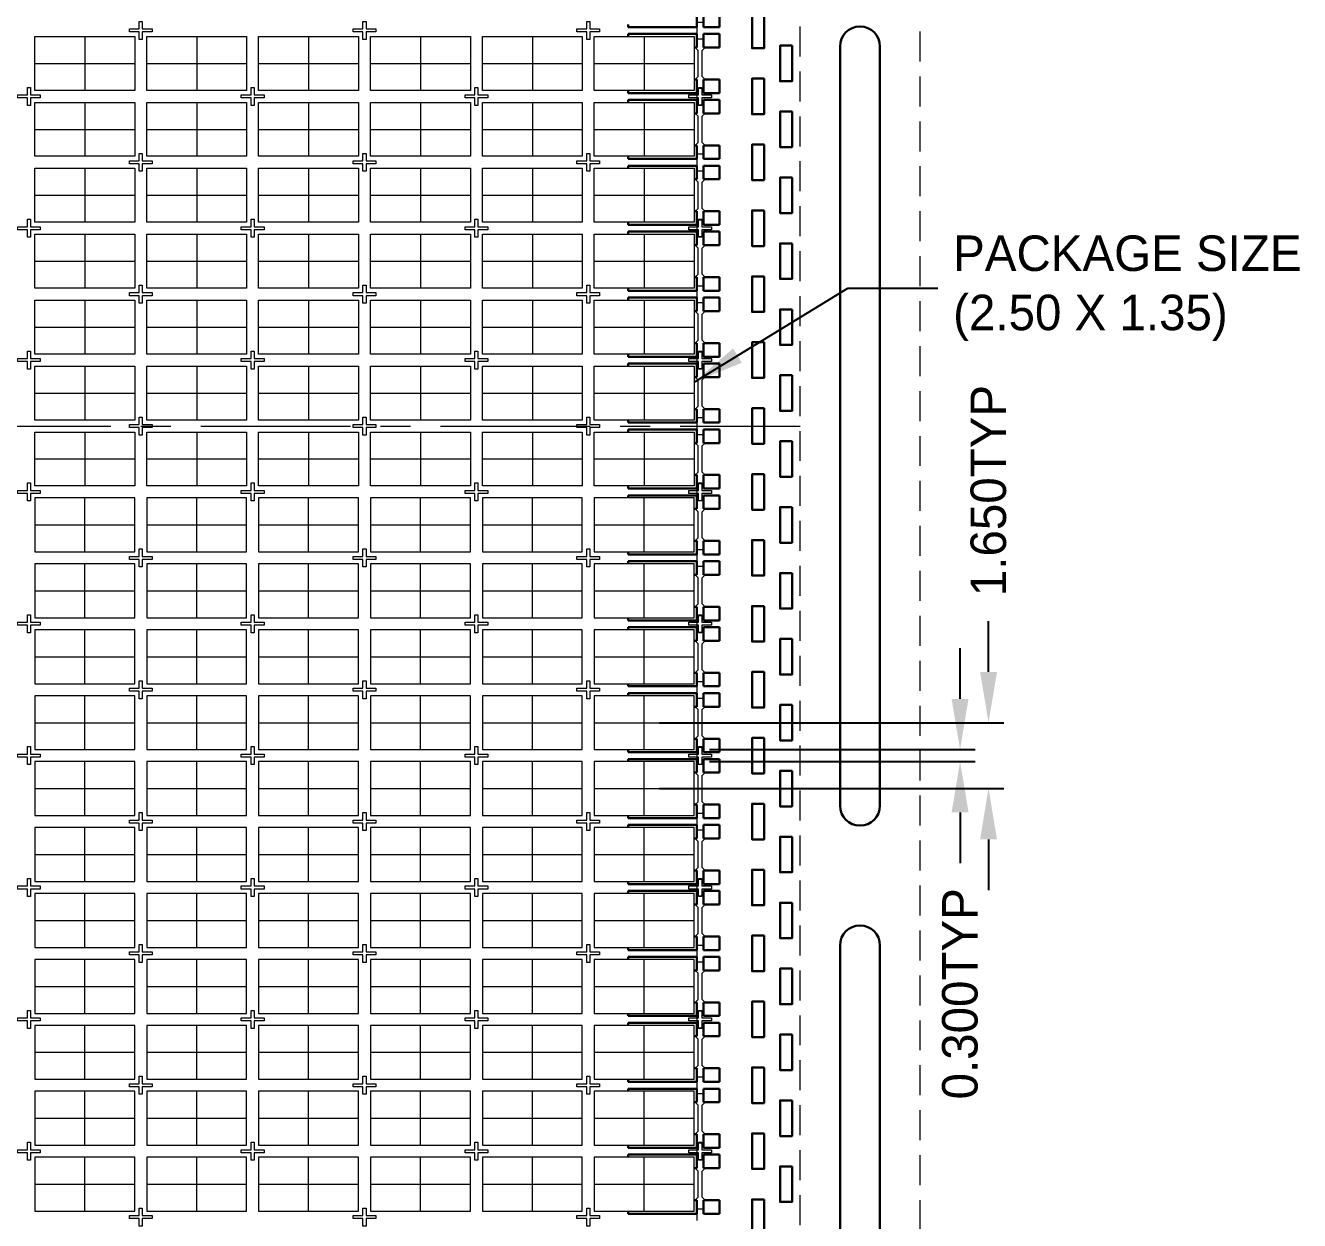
# Model space of a CAD drawing. Extents: x -109 to 32, y -47 to 43.
# Drawn here: x -0.11 to 31.78, y -24.93 to 4.98 of the extents above; entities that cross this region are included whole.
import ezdxf

# ---------------------------------------------------------------- set-up
doc = ezdxf.new("R2010")
doc.units = 0
doc.header["$LTSCALE"] = 3
doc.header["$MEASUREMENT"] = 0
for name, pattern in [('CENTER', [2, 1.25, -0.25, 0.25, -0.25]), ('HIDDEN', [0.375, 0.25, -0.125]), ('PHANTOM', [2.5, 1.25, -0.25, 0.25, -0.25, 0.25, -0.25])]:
    doc.linetypes.add(name, pattern=pattern)
for name, color, linetype, lineweight in [('CLIN', 1, 'CENTER', 15), ('DIM', 4, 'Continuous', 13), ('FULL METAL', 33, 'HIDDEN', 15), ('HIDN', 6, 'HIDDEN', 15), ('OBJ', 3, 'Continuous', 30), ('OBJ1', 7, 'Continuous', 30), ('OBJ3', 40, 'Continuous', 30), ('OBJ4', 7, 'Continuous', 30), ('PHANTOM', 5, 'PHANTOM', 15), ('SAW', 2, 'HIDDEN', 15), ('SAW2', 3, 'HIDDEN', 13)]:
    doc.layers.add(name, color=color, linetype=linetype, lineweight=lineweight)
doc.dimstyles.new('3DEC X 2', dxfattribs={"dimtxt": 0.889, "dimasz": 1.27, "dimexe": 0.381, "dimexo": 0.381, "dimgap": 0.381, "dimtad": 0, "dimdec": 3, "dimzin": 0, "dimdsep": 46, "dimtxsty": 'Standard', "dimcen": 0, "dimadec": 0, "dimazin": 0, "dimtfac": 1, "dimtdec": 3, "dimtofl": 0, "dimtmove": 0, "dimatfit": 3, "dimfxl": 1, "dimtolj": 1, "dimtzin": 0, "dimarcsym": 0})

# ---------------------------------------------------------------- blocks, each defined once
blk = doc.blocks.new('*U11')
at = {"layer": 'OBJ3'}
for p, q in [((-1.1425, 0.825), (-1.1425, 0.485)), ((-1.1425, 0.825), (-0.7425, 0.825)), ((-0.7425, 0.825), (-0.7425, 0.485)), ((-1.1425, 0.485), (-0.7425, 0.485)), ((-1.1425, -0.315), (-1.1425, -0.655)), ((-1.1425, -0.315), (-0.7425, -0.315)), ((-1.1425, -0.315), (-1.1425, -0.655)), ((-1.1425, -0.315), (-0.7425, -0.315)), ((-0.7425, -0.315), (-0.7425, -0.655)), ((-0.7425, -0.315), (-0.7425, -0.655)), ((-1.1425, -0.655), (-0.7425, -0.655)), ((-1.1425, -0.655), (-0.7425, -0.655))]:
    blk.add_line(p, q, dxfattribs=at)
at = {"layer": 'OBJ4'}
for p, q in [((-0.5725, 0.485), (-0.5725, 0.825)), ((-0.5725, 0.825), (1.1425, 0.825)), ((1.1425, 0.825), (1.1425, 0.76)), ((-0.5075, 0.485), (-0.5725, 0.485)), ((-0.5725, -0.655), (-0.5725, -0.315)), ((-0.5075, -0.315), (-0.5725, -0.315)), ((-0.5075, -0.315), (-0.5725, -0.315)), ((1.1425, -0.59), (1.1425, -0.655)), ((1.1425, -0.655), (-0.5725, -0.655))]:
    blk.add_line(p, q, dxfattribs=at)
at = {"layer": 'SAW'}
for points in [[(-0.7805, -0.315), (-0.7075, -0.242), (-0.7075, 0.412), (-0.7805, 0.485)], [(-0.5345, -0.315), (-0.6075, -0.242), (-0.6075, 0.412), (-0.5345, 0.485)]]:
    blk.add_lwpolyline(points, dxfattribs=at)
at = {"layer": 'SAW2'}
for p, q in [((-0.5725, 0.7), (-0.7425, 0.7)), ((-0.5725, -0.53), (-0.7425, -0.53)), ((-0.5725, -0.53), (-0.7425, -0.53)), ((-0.5725, -0.655), (-0.5725, -0.825))]:
    blk.add_line(p, q, dxfattribs=at)
blk = doc.blocks.new('*U10')
at = {"layer": 'DIM'}
for p in [(0, 39.6), (0, 37.95), (0, 36.3), (0, 34.65), (0, 33), (0, 31.35), (0, 29.7), (0, 28.05), (0, 26.4), (0, 24.75), (0, 23.1), (0, 21.45), (0, 19.8), (0, 18.15), (0, 16.5), (0, 14.85), (0, 13.2), (0, 11.55), (0, 9.9)]:
    blk.add_blockref('*U11', p, dxfattribs=at)
blk = doc.blocks.new('*U12')
at = {"layer": 'FULL METAL'}
blk.add_lwpolyline([(-0.038, 0.038), (-0.038, 0.225), (0.038, 0.225), (0.038, 0.038), (0.285, 0.038), (0.285, -0.038), (0.038, -0.038), (0.038, -0.225), (-0.038, -0.225), (-0.038, -0.038), (-0.285, -0.038), (-0.285, 0.038)], close=True, dxfattribs=at)
blk = doc.blocks.new('*U13')
at = {"layer": 'CLIN'}
for p in [(95.2, 39.6), (100.8, 39.6), (106.4, 39.6), (95.2, 36.3), (100.8, 36.3), (106.4, 36.3), (95.2, 33), (100.8, 33), (106.4, 33), (95.2, 29.7), (100.8, 29.7), (106.4, 29.7), (95.2, 26.4), (100.8, 26.4), (106.4, 26.4), (95.2, 23.1), (100.8, 23.1), (106.4, 23.1), (95.2, 19.8), (100.8, 19.8), (106.4, 19.8), (95.2, 16.5), (100.8, 16.5), (106.4, 16.5), (95.2, 13.2), (100.8, 13.2), (106.4, 13.2), (95.2, 9.9), (100.8, 9.9), (106.4, 9.9)]:
    blk.add_blockref('*U12', p, dxfattribs=at)
blk = doc.blocks.new('*U14')
at = {"layer": 'FULL METAL'}
blk.add_lwpolyline([(-0.038, 0.038), (-0.038, 0.225), (0.038, 0.225), (0.038, 0.038), (0.285, 0.038), (0.285, -0.038), (0.038, -0.038), (0.038, -0.225), (-0.038, -0.225), (-0.038, -0.038), (-0.285, -0.038), (-0.285, 0.038)], close=True, dxfattribs=at)
blk = doc.blocks.new('*U15')
at = {"layer": 'CLIN'}
for p in [(89.6, 36.3), (95.2, 36.3), (100.8, 36.3), (106.4, 36.3), (89.6, 33), (95.2, 33), (100.8, 33), (106.4, 33), (89.6, 29.7), (95.2, 29.7), (100.8, 29.7), (106.4, 29.7), (89.6, 26.4), (95.2, 26.4), (100.8, 26.4), (106.4, 26.4), (89.6, 23.1), (95.2, 23.1), (100.8, 23.1), (106.4, 23.1), (89.6, 19.8), (95.2, 19.8), (100.8, 19.8), (106.4, 19.8), (89.6, 16.5), (95.2, 16.5), (100.8, 16.5), (106.4, 16.5), (89.6, 13.2), (95.2, 13.2), (100.8, 13.2), (106.4, 13.2), (89.6, 9.9), (95.2, 9.9), (100.8, 9.9), (106.4, 9.9)]:
    blk.add_blockref('*U14', p, dxfattribs=at)
blk = doc.blocks.new('*D39')
at = {"layer": 'Defpoints', "color": 0, "transparency": 16777216}
for p in [(283.56, -105.644), (292.177, -105.644), (283.56, -107.294)]:
    blk.add_point(p, dxfattribs=at)
at = {"layer": 'DIM', "color": 0, "lineweight": -2, "transparency": 16777216}
for p, q in [((292.177, -104.374), (292.177, -103.104)), ((283.941, -105.644), (292.558, -105.644)), ((283.941, -107.294), (292.558, -107.294)), ((292.177, -108.564), (292.177, -109.834))]:
    blk.add_line(p, q, dxfattribs=at)
at = {"layer": 'DIM', "color": 0, "transparency": 16777216}
for points in [[(291.966, -104.374), (292.389, -104.374), (292.177, -105.644)], [(292.389, -108.564), (291.966, -108.564), (292.177, -107.294)]]:
    blk.add_solid(points, dxfattribs=at)
at = {"layer": 'DIM', "color": 0, "transparency": 16777216, "insert": (292.177, -99.834), "char_height": 0.889, "attachment_point": 5, "rotation": 90}
blk.add_mtext('\\A1;\\A1;1.650TYP', dxfattribs=at)
blk = doc.blocks.new('*D40')
at = {"layer": 'Defpoints', "color": 0, "transparency": 16777216}
for p in [(284.81, -106.319), (284.81, -106.619), (291.465, -106.619)]:
    blk.add_point(p, dxfattribs=at)
at = {"layer": 'DIM', "color": 0, "lineweight": -2, "transparency": 16777216}
for p, q in [((291.465, -105.049), (291.465, -103.779)), ((285.191, -106.319), (291.846, -106.319)), ((285.191, -106.619), (291.846, -106.619)), ((291.465, -107.889), (291.465, -109.159))]:
    blk.add_line(p, q, dxfattribs=at)
at = {"layer": 'DIM', "color": 0, "transparency": 16777216}
for points in [[(291.253, -105.049), (291.677, -105.049), (291.465, -106.319)], [(291.677, -107.889), (291.253, -107.889), (291.465, -106.619)]]:
    blk.add_solid(points, dxfattribs=at)
at = {"layer": 'DIM', "color": 0, "transparency": 16777216, "insert": (291.465, -112.43), "char_height": 0.889, "attachment_point": 5, "rotation": 90}
blk.add_mtext('\\A1;\\A1;0.300TYP', dxfattribs=at)

msp = doc.modelspace()

# ---------------------------------------------------------------- linework, layer by layer
at = {"layer": 'CLIN'}
for p, q in [((1.3768, 4.7052), (1.3768, 3.3552)), ((1.3768, 4.7052), (1.3768, 3.3552)), ((4.1768, 4.7052), (4.1768, 3.3552)), ((4.1768, 4.7052), (4.1768, 3.3552)), ((6.9768, 4.7052), (6.9768, 3.3552)), ((6.9768, 4.7052), (6.9768, 3.3552)), ((9.7768, 4.7052), (9.7768, 3.3552)), ((9.7768, 4.7052), (9.7768, 3.3552)), ((12.5768, 4.7052), (12.5768, 3.3552)), ((12.5768, 4.7052), (12.5768, 3.3552)), ((15.3768, 4.7052), (15.3768, 3.3552)), ((15.3768, 4.7052), (15.3768, 3.3552)), ((0.1268, 4.0302), (2.6268, 4.0302)), ((0.1268, 4.0302), (2.6268, 4.0302)), ((2.9268, 4.0302), (5.4268, 4.0302)), ((2.9268, 4.0302), (5.4268, 4.0302)), ((5.7268, 4.0302), (8.2268, 4.0302)), ((5.7268, 4.0302), (8.2268, 4.0302)), ((8.5268, 4.0302), (11.0268, 4.0302)), ((8.5268, 4.0302), (11.0268, 4.0302)), ((11.3268, 4.0302), (13.8268, 4.0302)), ((11.3268, 4.0302), (13.8268, 4.0302)), ((14.1268, 4.0302), (16.6268, 4.0302)), ((14.1268, 4.0302), (16.6268, 4.0302)), ((1.3768, 3.0552), (1.3768, 1.7052)), ((1.3768, 3.0552), (1.3768, 1.7052)), ((4.1768, 3.0552), (4.1768, 1.7052)), ((4.1768, 3.0552), (4.1768, 1.7052)), ((6.9768, 3.0552), (6.9768, 1.7052)), ((6.9768, 3.0552), (6.9768, 1.7052)), ((9.7768, 3.0552), (9.7768, 1.7052)), ((9.7768, 3.0552), (9.7768, 1.7052)), ((12.5768, 3.0552), (12.5768, 1.7052)), ((12.5768, 3.0552), (12.5768, 1.7052)), ((15.3768, 3.0552), (15.3768, 1.7052)), ((15.3768, 3.0552), (15.3768, 1.7052)), ((0.1268, 2.3802), (2.6268, 2.3802)), ((0.1268, 2.3802), (2.6268, 2.3802)), ((2.9268, 2.3802), (5.4268, 2.3802)), ((2.9268, 2.3802), (5.4268, 2.3802)), ((5.7268, 2.3802), (8.2268, 2.3802)), ((5.7268, 2.3802), (8.2268, 2.3802)), ((8.5268, 2.3802), (11.0268, 2.3802)), ((8.5268, 2.3802), (11.0268, 2.3802)), ((11.3268, 2.3802), (13.8268, 2.3802)), ((11.3268, 2.3802), (13.8268, 2.3802)), ((14.1268, 2.3802), (16.6268, 2.3802)), ((14.1268, 2.3802), (16.6268, 2.3802)), ((1.3768, 1.4052), (1.3768, 0.0552)), ((1.3768, 1.4052), (1.3768, 0.0552)), ((4.1768, 1.4052), (4.1768, 0.0552)), ((4.1768, 1.4052), (4.1768, 0.0552)), ((6.9768, 1.4052), (6.9768, 0.0552)), ((6.9768, 1.4052), (6.9768, 0.0552)), ((9.7768, 1.4052), (9.7768, 0.0552)), ((9.7768, 1.4052), (9.7768, 0.0552)), ((12.5768, 1.4052), (12.5768, 0.0552)), ((12.5768, 1.4052), (12.5768, 0.0552)), ((15.3768, 1.4052), (15.3768, 0.0552)), ((15.3768, 1.4052), (15.3768, 0.0552)), ((0.1268, 0.7302), (2.6268, 0.7302)), ((0.1268, 0.7302), (2.6268, 0.7302)), ((2.9268, 0.7302), (5.4268, 0.7302)), ((2.9268, 0.7302), (5.4268, 0.7302)), ((5.7268, 0.7302), (8.2268, 0.7302)), ((5.7268, 0.7302), (8.2268, 0.7302)), ((8.5268, 0.7302), (11.0268, 0.7302)), ((8.5268, 0.7302), (11.0268, 0.7302)), ((11.3268, 0.7302), (13.8268, 0.7302)), ((11.3268, 0.7302), (13.8268, 0.7302)), ((14.1268, 0.7302), (16.6268, 0.7302)), ((14.1268, 0.7302), (16.6268, 0.7302)), ((1.3768, -0.2448), (1.3768, -1.5948)), ((1.3768, -0.2448), (1.3768, -1.5948)), ((4.1768, -0.2448), (4.1768, -1.5948)), ((4.1768, -0.2448), (4.1768, -1.5948)), ((6.9768, -0.2448), (6.9768, -1.5948)), ((6.9768, -0.2448), (6.9768, -1.5948)), ((9.7768, -0.2448), (9.7768, -1.5948)), ((9.7768, -0.2448), (9.7768, -1.5948)), ((12.5768, -0.2448), (12.5768, -1.5948)), ((12.5768, -0.2448), (12.5768, -1.5948)), ((15.3768, -0.2448), (15.3768, -1.5948)), ((15.3768, -0.2448), (15.3768, -1.5948)), ((0.1268, -0.9198), (2.6268, -0.9198)), ((0.1268, -0.9198), (2.6268, -0.9198)), ((2.9268, -0.9198), (5.4268, -0.9198)), ((2.9268, -0.9198), (5.4268, -0.9198)), ((5.7268, -0.9198), (8.2268, -0.9198)), ((5.7268, -0.9198), (8.2268, -0.9198)), ((8.5268, -0.9198), (11.0268, -0.9198)), ((8.5268, -0.9198), (11.0268, -0.9198)), ((11.3268, -0.9198), (13.8268, -0.9198)), ((11.3268, -0.9198), (13.8268, -0.9198)), ((14.1268, -0.9198), (16.6268, -0.9198)), ((14.1268, -0.9198), (16.6268, -0.9198)), ((1.3768, -1.8948), (1.3768, -3.2448)), ((1.3768, -1.8948), (1.3768, -3.2448)), ((4.1768, -1.8948), (4.1768, -3.2448)), ((4.1768, -1.8948), (4.1768, -3.2448)), ((6.9768, -1.8948), (6.9768, -3.2448)), ((6.9768, -1.8948), (6.9768, -3.2448)), ((9.7768, -1.8948), (9.7768, -3.2448)), ((9.7768, -1.8948), (9.7768, -3.2448)), ((12.5768, -1.8948), (12.5768, -3.2448)), ((12.5768, -1.8948), (12.5768, -3.2448)), ((15.3768, -1.8948), (15.3768, -3.2448)), ((15.3768, -1.8948), (15.3768, -3.2448)), ((0.1268, -2.5698), (2.6268, -2.5698)), ((0.1268, -2.5698), (2.6268, -2.5698)), ((2.9268, -2.5698), (5.4268, -2.5698)), ((2.9268, -2.5698), (5.4268, -2.5698)), ((5.7268, -2.5698), (8.2268, -2.5698)), ((5.7268, -2.5698), (8.2268, -2.5698)), ((8.5268, -2.5698), (11.0268, -2.5698)), ((8.5268, -2.5698), (11.0268, -2.5698)), ((11.3268, -2.5698), (13.8268, -2.5698)), ((11.3268, -2.5698), (13.8268, -2.5698)), ((14.1268, -2.5698), (16.6268, -2.5698)), ((14.1268, -2.5698), (16.6268, -2.5698)), ((1.3768, -3.5448), (1.3768, -4.8948)), ((1.3768, -3.5448), (1.3768, -4.8948)), ((4.1768, -3.5448), (4.1768, -4.8948)), ((4.1768, -3.5448), (4.1768, -4.8948)), ((6.9768, -3.5448), (6.9768, -4.8948)), ((6.9768, -3.5448), (6.9768, -4.8948)), ((9.7768, -3.5448), (9.7768, -4.8948)), ((9.7768, -3.5448), (9.7768, -4.8948)), ((12.5768, -3.5448), (12.5768, -4.8948)), ((12.5768, -3.5448), (12.5768, -4.8948)), ((15.3768, -3.5448), (15.3768, -4.8948)), ((15.3768, -3.5448), (15.3768, -4.8948)), ((0.1268, -4.2198), (2.6268, -4.2198)), ((0.1268, -4.2198), (2.6268, -4.2198)), ((2.9268, -4.2198), (5.4268, -4.2198)), ((2.9268, -4.2198), (5.4268, -4.2198)), ((5.7268, -4.2198), (8.2268, -4.2198)), ((5.7268, -4.2198), (8.2268, -4.2198)), ((8.5268, -4.2198), (11.0268, -4.2198)), ((8.5268, -4.2198), (11.0268, -4.2198)), ((11.3268, -4.2198), (13.8268, -4.2198)), ((11.3268, -4.2198), (13.8268, -4.2198)), ((14.1268, -4.2198), (16.6268, -4.2198)), ((14.1268, -4.2198), (16.6268, -4.2198)), ((-97.7232, -5.0448), (19.2768, -5.0448)), ((1.3768, -5.1948), (1.3768, -6.5448)), ((1.3768, -5.1948), (1.3768, -6.5448)), ((4.1768, -5.1948), (4.1768, -6.5448)), ((4.1768, -5.1948), (4.1768, -6.5448)), ((6.9768, -5.1948), (6.9768, -6.5448)), ((6.9768, -5.1948), (6.9768, -6.5448)), ((9.7768, -5.1948), (9.7768, -6.5448)), ((9.7768, -5.1948), (9.7768, -6.5448)), ((12.5768, -5.1948), (12.5768, -6.5448)), ((12.5768, -5.1948), (12.5768, -6.5448)), ((15.3768, -5.1948), (15.3768, -6.5448)), ((15.3768, -5.1948), (15.3768, -6.5448)), ((0.1268, -5.8698), (2.6268, -5.8698)), ((0.1268, -5.8698), (2.6268, -5.8698)), ((2.9268, -5.8698), (5.4268, -5.8698)), ((2.9268, -5.8698), (5.4268, -5.8698)), ((5.7268, -5.8698), (8.2268, -5.8698)), ((5.7268, -5.8698), (8.2268, -5.8698)), ((8.5268, -5.8698), (11.0268, -5.8698)), ((8.5268, -5.8698), (11.0268, -5.8698)), ((11.3268, -5.8698), (13.8268, -5.8698)), ((11.3268, -5.8698), (13.8268, -5.8698)), ((14.1268, -5.8698), (16.6268, -5.8698)), ((14.1268, -5.8698), (16.6268, -5.8698)), ((1.3768, -8.1948), (1.3768, -6.8448)), ((1.3768, -8.1948), (1.3768, -6.8448)), ((4.1768, -8.1948), (4.1768, -6.8448)), ((4.1768, -8.1948), (4.1768, -6.8448)), ((6.9768, -8.1948), (6.9768, -6.8448)), ((6.9768, -8.1948), (6.9768, -6.8448)), ((9.7768, -8.1948), (9.7768, -6.8448)), ((9.7768, -8.1948), (9.7768, -6.8448)), ((12.5768, -8.1948), (12.5768, -6.8448)), ((12.5768, -8.1948), (12.5768, -6.8448)), ((15.3768, -8.1948), (15.3768, -6.8448)), ((15.3768, -8.1948), (15.3768, -6.8448)), ((0.1268, -7.5198), (2.6268, -7.5198)), ((0.1268, -7.5198), (2.6268, -7.5198)), ((2.9268, -7.5198), (5.4268, -7.5198)), ((2.9268, -7.5198), (5.4268, -7.5198)), ((5.7268, -7.5198), (8.2268, -7.5198)), ((5.7268, -7.5198), (8.2268, -7.5198)), ((8.5268, -7.5198), (11.0268, -7.5198)), ((8.5268, -7.5198), (11.0268, -7.5198)), ((11.3268, -7.5198), (13.8268, -7.5198)), ((11.3268, -7.5198), (13.8268, -7.5198)), ((14.1268, -7.5198), (16.6268, -7.5198)), ((14.1268, -7.5198), (16.6268, -7.5198)), ((1.3768, -9.8448), (1.3768, -8.4948)), ((1.3768, -9.8448), (1.3768, -8.4948)), ((4.1768, -9.8448), (4.1768, -8.4948)), ((4.1768, -9.8448), (4.1768, -8.4948)), ((6.9768, -9.8448), (6.9768, -8.4948)), ((6.9768, -9.8448), (6.9768, -8.4948)), ((9.7768, -9.8448), (9.7768, -8.4948)), ((9.7768, -9.8448), (9.7768, -8.4948)), ((12.5768, -9.8448), (12.5768, -8.4948)), ((12.5768, -9.8448), (12.5768, -8.4948)), ((15.3768, -9.8448), (15.3768, -8.4948)), ((15.3768, -9.8448), (15.3768, -8.4948)), ((0.1268, -9.1698), (2.6268, -9.1698)), ((0.1268, -9.1698), (2.6268, -9.1698)), ((2.9268, -9.1698), (5.4268, -9.1698)), ((2.9268, -9.1698), (5.4268, -9.1698)), ((5.7268, -9.1698), (8.2268, -9.1698)), ((5.7268, -9.1698), (8.2268, -9.1698)), ((8.5268, -9.1698), (11.0268, -9.1698)), ((8.5268, -9.1698), (11.0268, -9.1698)), ((11.3268, -9.1698), (13.8268, -9.1698)), ((11.3268, -9.1698), (13.8268, -9.1698)), ((14.1268, -9.1698), (16.6268, -9.1698)), ((14.1268, -9.1698), (16.6268, -9.1698)), ((1.3768, -11.4948), (1.3768, -10.1448)), ((1.3768, -11.4948), (1.3768, -10.1448)), ((4.1768, -11.4948), (4.1768, -10.1448)), ((4.1768, -11.4948), (4.1768, -10.1448)), ((6.9768, -11.4948), (6.9768, -10.1448)), ((6.9768, -11.4948), (6.9768, -10.1448)), ((9.7768, -11.4948), (9.7768, -10.1448)), ((9.7768, -11.4948), (9.7768, -10.1448)), ((12.5768, -11.4948), (12.5768, -10.1448)), ((12.5768, -11.4948), (12.5768, -10.1448)), ((15.3768, -11.4948), (15.3768, -10.1448)), ((15.3768, -11.4948), (15.3768, -10.1448)), ((0.1268, -10.8198), (2.6268, -10.8198)), ((0.1268, -10.8198), (2.6268, -10.8198)), ((2.9268, -10.8198), (5.4268, -10.8198)), ((2.9268, -10.8198), (5.4268, -10.8198)), ((5.7268, -10.8198), (8.2268, -10.8198)), ((5.7268, -10.8198), (8.2268, -10.8198)), ((8.5268, -10.8198), (11.0268, -10.8198)), ((8.5268, -10.8198), (11.0268, -10.8198)), ((11.3268, -10.8198), (13.8268, -10.8198)), ((11.3268, -10.8198), (13.8268, -10.8198)), ((14.1268, -10.8198), (16.6268, -10.8198)), ((14.1268, -10.8198), (16.6268, -10.8198)), ((1.3768, -13.1448), (1.3768, -11.7948)), ((1.3768, -13.1448), (1.3768, -11.7948)), ((4.1768, -13.1448), (4.1768, -11.7948)), ((4.1768, -13.1448), (4.1768, -11.7948)), ((6.9768, -13.1448), (6.9768, -11.7948)), ((6.9768, -13.1448), (6.9768, -11.7948)), ((9.7768, -13.1448), (9.7768, -11.7948)), ((9.7768, -13.1448), (9.7768, -11.7948)), ((12.5768, -13.1448), (12.5768, -11.7948)), ((12.5768, -13.1448), (12.5768, -11.7948)), ((15.3768, -13.1448), (15.3768, -11.7948)), ((15.3768, -13.1448), (15.3768, -11.7948)), ((0.1268, -12.4698), (2.6268, -12.4698)), ((0.1268, -12.4698), (2.6268, -12.4698)), ((2.9268, -12.4698), (5.4268, -12.4698)), ((2.9268, -12.4698), (5.4268, -12.4698)), ((5.7268, -12.4698), (8.2268, -12.4698)), ((5.7268, -12.4698), (8.2268, -12.4698)), ((8.5268, -12.4698), (11.0268, -12.4698)), ((8.5268, -12.4698), (11.0268, -12.4698)), ((11.3268, -12.4698), (13.8268, -12.4698)), ((11.3268, -12.4698), (13.8268, -12.4698)), ((14.1268, -12.4698), (16.6268, -12.4698)), ((14.1268, -12.4698), (16.6268, -12.4698)), ((1.3768, -14.7948), (1.3768, -13.4448)), ((1.3768, -14.7948), (1.3768, -13.4448)), ((4.1768, -14.7948), (4.1768, -13.4448)), ((4.1768, -14.7948), (4.1768, -13.4448)), ((6.9768, -14.7948), (6.9768, -13.4448)), ((6.9768, -14.7948), (6.9768, -13.4448)), ((9.7768, -14.7948), (9.7768, -13.4448)), ((9.7768, -14.7948), (9.7768, -13.4448)), ((12.5768, -14.7948), (12.5768, -13.4448)), ((12.5768, -14.7948), (12.5768, -13.4448)), ((15.3768, -14.7948), (15.3768, -13.4448)), ((15.3768, -14.7948), (15.3768, -13.4448)), ((0.1268, -14.1198), (2.6268, -14.1198)), ((0.1268, -14.1198), (2.6268, -14.1198)), ((2.9268, -14.1198), (5.4268, -14.1198)), ((2.9268, -14.1198), (5.4268, -14.1198)), ((5.7268, -14.1198), (8.2268, -14.1198)), ((5.7268, -14.1198), (8.2268, -14.1198)), ((8.5268, -14.1198), (11.0268, -14.1198)), ((8.5268, -14.1198), (11.0268, -14.1198)), ((11.3268, -14.1198), (13.8268, -14.1198)), ((11.3268, -14.1198), (13.8268, -14.1198)), ((14.1268, -14.1198), (16.6268, -14.1198)), ((14.1268, -14.1198), (16.6268, -14.1198)), ((1.3768, -16.4448), (1.3768, -15.0948)), ((1.3768, -16.4448), (1.3768, -15.0948)), ((4.1768, -16.4448), (4.1768, -15.0948)), ((4.1768, -16.4448), (4.1768, -15.0948)), ((6.9768, -16.4448), (6.9768, -15.0948)), ((6.9768, -16.4448), (6.9768, -15.0948)), ((9.7768, -16.4448), (9.7768, -15.0948)), ((9.7768, -16.4448), (9.7768, -15.0948)), ((12.5768, -16.4448), (12.5768, -15.0948)), ((12.5768, -16.4448), (12.5768, -15.0948)), ((15.3768, -16.4448), (15.3768, -15.0948)), ((15.3768, -16.4448), (15.3768, -15.0948)), ((0.1268, -15.7698), (2.6268, -15.7698)), ((0.1268, -15.7698), (2.6268, -15.7698)), ((2.9268, -15.7698), (5.4268, -15.7698)), ((2.9268, -15.7698), (5.4268, -15.7698)), ((5.7268, -15.7698), (8.2268, -15.7698)), ((5.7268, -15.7698), (8.2268, -15.7698)), ((8.5268, -15.7698), (11.0268, -15.7698)), ((8.5268, -15.7698), (11.0268, -15.7698)), ((11.3268, -15.7698), (13.8268, -15.7698)), ((11.3268, -15.7698), (13.8268, -15.7698)), ((14.1268, -15.7698), (16.6268, -15.7698)), ((14.1268, -15.7698), (16.6268, -15.7698)), ((1.3768, -18.0948), (1.3768, -16.7448)), ((1.3768, -18.0948), (1.3768, -16.7448)), ((4.1768, -18.0948), (4.1768, -16.7448)), ((4.1768, -18.0948), (4.1768, -16.7448)), ((6.9768, -18.0948), (6.9768, -16.7448)), ((6.9768, -18.0948), (6.9768, -16.7448)), ((9.7768, -18.0948), (9.7768, -16.7448)), ((9.7768, -18.0948), (9.7768, -16.7448)), ((12.5768, -18.0948), (12.5768, -16.7448)), ((12.5768, -18.0948), (12.5768, -16.7448)), ((15.3768, -18.0948), (15.3768, -16.7448)), ((15.3768, -18.0948), (15.3768, -16.7448)), ((0.1268, -17.4198), (2.6268, -17.4198)), ((0.1268, -17.4198), (2.6268, -17.4198)), ((2.9268, -17.4198), (5.4268, -17.4198)), ((2.9268, -17.4198), (5.4268, -17.4198)), ((5.7268, -17.4198), (8.2268, -17.4198)), ((5.7268, -17.4198), (8.2268, -17.4198)), ((8.5268, -17.4198), (11.0268, -17.4198)), ((8.5268, -17.4198), (11.0268, -17.4198)), ((11.3268, -17.4198), (13.8268, -17.4198)), ((11.3268, -17.4198), (13.8268, -17.4198)), ((14.1268, -17.4198), (16.6268, -17.4198)), ((14.1268, -17.4198), (16.6268, -17.4198)), ((1.3768, -19.7448), (1.3768, -18.3948)), ((1.3768, -19.7448), (1.3768, -18.3948)), ((4.1768, -19.7448), (4.1768, -18.3948)), ((4.1768, -19.7448), (4.1768, -18.3948)), ((6.9768, -19.7448), (6.9768, -18.3948)), ((6.9768, -19.7448), (6.9768, -18.3948)), ((9.7768, -19.7448), (9.7768, -18.3948)), ((9.7768, -19.7448), (9.7768, -18.3948)), ((12.5768, -19.7448), (12.5768, -18.3948)), ((12.5768, -19.7448), (12.5768, -18.3948)), ((15.3768, -19.7448), (15.3768, -18.3948)), ((15.3768, -19.7448), (15.3768, -18.3948)), ((0.1268, -19.0698), (2.6268, -19.0698)), ((0.1268, -19.0698), (2.6268, -19.0698)), ((2.9268, -19.0698), (5.4268, -19.0698)), ((2.9268, -19.0698), (5.4268, -19.0698)), ((5.7268, -19.0698), (8.2268, -19.0698)), ((5.7268, -19.0698), (8.2268, -19.0698)), ((8.5268, -19.0698), (11.0268, -19.0698)), ((8.5268, -19.0698), (11.0268, -19.0698)), ((11.3268, -19.0698), (13.8268, -19.0698)), ((11.3268, -19.0698), (13.8268, -19.0698)), ((14.1268, -19.0698), (16.6268, -19.0698)), ((14.1268, -19.0698), (16.6268, -19.0698)), ((1.3768, -21.3948), (1.3768, -20.0448)), ((1.3768, -21.3948), (1.3768, -20.0448)), ((4.1768, -21.3948), (4.1768, -20.0448)), ((4.1768, -21.3948), (4.1768, -20.0448)), ((6.9768, -21.3948), (6.9768, -20.0448)), ((6.9768, -21.3948), (6.9768, -20.0448)), ((9.7768, -21.3948), (9.7768, -20.0448)), ((9.7768, -21.3948), (9.7768, -20.0448)), ((12.5768, -21.3948), (12.5768, -20.0448)), ((12.5768, -21.3948), (12.5768, -20.0448)), ((15.3768, -21.3948), (15.3768, -20.0448)), ((15.3768, -21.3948), (15.3768, -20.0448)), ((0.1268, -20.7198), (2.6268, -20.7198)), ((0.1268, -20.7198), (2.6268, -20.7198)), ((2.9268, -20.7198), (5.4268, -20.7198)), ((2.9268, -20.7198), (5.4268, -20.7198)), ((5.7268, -20.7198), (8.2268, -20.7198)), ((5.7268, -20.7198), (8.2268, -20.7198)), ((8.5268, -20.7198), (11.0268, -20.7198)), ((8.5268, -20.7198), (11.0268, -20.7198)), ((11.3268, -20.7198), (13.8268, -20.7198)), ((11.3268, -20.7198), (13.8268, -20.7198)), ((14.1268, -20.7198), (16.6268, -20.7198)), ((14.1268, -20.7198), (16.6268, -20.7198)), ((1.3768, -23.0448), (1.3768, -21.6948)), ((1.3768, -23.0448), (1.3768, -21.6948)), ((4.1768, -23.0448), (4.1768, -21.6948)), ((4.1768, -23.0448), (4.1768, -21.6948)), ((6.9768, -23.0448), (6.9768, -21.6948)), ((6.9768, -23.0448), (6.9768, -21.6948)), ((9.7768, -23.0448), (9.7768, -21.6948)), ((9.7768, -23.0448), (9.7768, -21.6948)), ((12.5768, -23.0448), (12.5768, -21.6948)), ((12.5768, -23.0448), (12.5768, -21.6948)), ((15.3768, -23.0448), (15.3768, -21.6948)), ((15.3768, -23.0448), (15.3768, -21.6948)), ((0.1268, -22.3698), (2.6268, -22.3698)), ((0.1268, -22.3698), (2.6268, -22.3698)), ((2.9268, -22.3698), (5.4268, -22.3698)), ((2.9268, -22.3698), (5.4268, -22.3698)), ((5.7268, -22.3698), (8.2268, -22.3698)), ((5.7268, -22.3698), (8.2268, -22.3698)), ((8.5268, -22.3698), (11.0268, -22.3698)), ((8.5268, -22.3698), (11.0268, -22.3698)), ((11.3268, -22.3698), (13.8268, -22.3698)), ((11.3268, -22.3698), (13.8268, -22.3698)), ((14.1268, -22.3698), (16.6268, -22.3698)), ((14.1268, -22.3698), (16.6268, -22.3698)), ((1.3768, -24.6948), (1.3768, -23.3448)), ((1.3768, -24.6948), (1.3768, -23.3448)), ((4.1768, -24.6948), (4.1768, -23.3448)), ((4.1768, -24.6948), (4.1768, -23.3448)), ((6.9768, -24.6948), (6.9768, -23.3448)), ((6.9768, -24.6948), (6.9768, -23.3448)), ((9.7768, -24.6948), (9.7768, -23.3448)), ((9.7768, -24.6948), (9.7768, -23.3448)), ((12.5768, -24.6948), (12.5768, -23.3448)), ((12.5768, -24.6948), (12.5768, -23.3448)), ((15.3768, -24.6948), (15.3768, -23.3448)), ((15.3768, -24.6948), (15.3768, -23.3448)), ((0.1268, -24.0198), (2.6268, -24.0198)), ((0.1268, -24.0198), (2.6268, -24.0198)), ((2.9268, -24.0198), (5.4268, -24.0198)), ((2.9268, -24.0198), (5.4268, -24.0198)), ((5.7268, -24.0198), (8.2268, -24.0198)), ((5.7268, -24.0198), (8.2268, -24.0198)), ((8.5268, -24.0198), (11.0268, -24.0198)), ((8.5268, -24.0198), (11.0268, -24.0198)), ((11.3268, -24.0198), (13.8268, -24.0198)), ((11.3268, -24.0198), (13.8268, -24.0198)), ((14.1268, -24.0198), (16.6268, -24.0198)), ((14.1268, -24.0198), (16.6268, -24.0198))]:
    msp.add_line(p, q, dxfattribs=at)
at = {"layer": 'HIDN'}
msp.add_lwpolyline([(19.2768, 28.4552), (-97.7232, 28.4552), (-97.7232, -38.5448), (19.2768, -38.5448)], close=True, dxfattribs=at)
msp.add_lwpolyline([(23.9497, 28.4552), (22.2768, 28.4552), (22.2768, -38.5448), (23.9497, -38.5448)], dxfattribs=at)
at = {"layer": 'OBJ'}
for points in [[(20.2768, 4.4552, -1), (21.2768, 4.4552), (21.2768, -14.5448, -1), (20.2768, -14.5448)], [(20.2768, -18.0448, -1), (21.2768, -18.0448), (21.2768, -37.0448, -1), (20.2768, -37.0448)]]:
    msp.add_lwpolyline(points, format="xyb", close=True, dxfattribs=at)
at = {"layer": 'OBJ1'}
for points in [[(18.3768, 5.3002), (18.0768, 5.3002), (18.0768, 4.4102), (18.3768, 4.4102)], [(19.0768, 4.4752), (19.0768, 3.5852), (18.7768, 3.5852), (18.7768, 4.4752)], [(18.3768, 3.6502), (18.0768, 3.6502), (18.0768, 2.7602), (18.3768, 2.7602)], [(19.0768, 2.8252), (19.0768, 1.9352), (18.7768, 1.9352), (18.7768, 2.8252)], [(18.3768, 2.0002), (18.0768, 2.0002), (18.0768, 1.1102), (18.3768, 1.1102)], [(19.0768, 1.1752), (19.0768, 0.2852), (18.7768, 0.2852), (18.7768, 1.1752)], [(18.3768, 0.3502), (18.0768, 0.3502), (18.0768, -0.5398), (18.3768, -0.5398)], [(19.0768, -0.4748), (19.0768, -1.3648), (18.7768, -1.3648), (18.7768, -0.4748)], [(18.3768, -1.2998), (18.0768, -1.2998), (18.0768, -2.1898), (18.3768, -2.1898)], [(19.0768, -2.1248), (19.0768, -3.0148), (18.7768, -3.0148), (18.7768, -2.1248)], [(18.3768, -2.9498), (18.0768, -2.9498), (18.0768, -3.8398), (18.3768, -3.8398)], [(19.0768, -3.7748), (19.0768, -4.6648), (18.7768, -4.6648), (18.7768, -3.7748)], [(18.3768, -4.5998), (18.0768, -4.5998), (18.0768, -5.4898), (18.3768, -5.4898)], [(19.0768, -5.4248), (19.0768, -6.3148), (18.7768, -6.3148), (18.7768, -5.4248)], [(18.3768, -6.2498), (18.0768, -6.2498), (18.0768, -7.1398), (18.3768, -7.1398)], [(19.0768, -7.0748), (19.0768, -7.9648), (18.7768, -7.9648), (18.7768, -7.0748)], [(18.3768, -7.8998), (18.0768, -7.8998), (18.0768, -8.7898), (18.3768, -8.7898)], [(19.0768, -8.7248), (19.0768, -9.6148), (18.7768, -9.6148), (18.7768, -8.7248)], [(18.3768, -9.5498), (18.0768, -9.5498), (18.0768, -10.4398), (18.3768, -10.4398)], [(19.0768, -10.3748), (19.0768, -11.2648), (18.7768, -11.2648), (18.7768, -10.3748)], [(18.3768, -11.1998), (18.0768, -11.1998), (18.0768, -12.0898), (18.3768, -12.0898)], [(19.0768, -12.0248), (19.0768, -12.9148), (18.7768, -12.9148), (18.7768, -12.0248)], [(18.3768, -12.8498), (18.0768, -12.8498), (18.0768, -13.7398), (18.3768, -13.7398)], [(19.0768, -13.6748), (19.0768, -14.5648), (18.7768, -14.5648), (18.7768, -13.6748)], [(18.3768, -14.4998), (18.0768, -14.4998), (18.0768, -15.3898), (18.3768, -15.3898)], [(19.0768, -15.3248), (19.0768, -16.2148), (18.7768, -16.2148), (18.7768, -15.3248)], [(18.3768, -16.1498), (18.0768, -16.1498), (18.0768, -17.0398), (18.3768, -17.0398)], [(19.0768, -16.9748), (19.0768, -17.8648), (18.7768, -17.8648), (18.7768, -16.9748)], [(18.3768, -17.7998), (18.0768, -17.7998), (18.0768, -18.6898), (18.3768, -18.6898)], [(19.0768, -18.6248), (19.0768, -19.5148), (18.7768, -19.5148), (18.7768, -18.6248)], [(18.3768, -19.4498), (18.0768, -19.4498), (18.0768, -20.3398), (18.3768, -20.3398)], [(19.0768, -20.2748), (19.0768, -21.1648), (18.7768, -21.1648), (18.7768, -20.2748)], [(18.3768, -21.0998), (18.0768, -21.0998), (18.0768, -21.9898), (18.3768, -21.9898)], [(19.0768, -21.9248), (19.0768, -22.8148), (18.7768, -22.8148), (18.7768, -21.9248)], [(18.3768, -22.7498), (18.0768, -22.7498), (18.0768, -23.6398), (18.3768, -23.6398)], [(19.0768, -23.5748), (19.0768, -24.4648), (18.7768, -24.4648), (18.7768, -23.5748)], [(18.3768, -24.3998), (18.0768, -24.3998), (18.0768, -25.2898), (18.3768, -25.2898)]]:
    msp.add_lwpolyline(points, close=True, dxfattribs=at)
at = {"layer": 'PHANTOM'}
for points in [[(0.1268, 4.7052), (2.6268, 4.7052), (2.6268, 3.3552), (0.1268, 3.3552)], [(0.1268, 4.7052), (2.6268, 4.7052), (2.6268, 3.3552), (0.1268, 3.3552)], [(2.9268, 4.7052), (5.4268, 4.7052), (5.4268, 3.3552), (2.9268, 3.3552)], [(2.9268, 4.7052), (5.4268, 4.7052), (5.4268, 3.3552), (2.9268, 3.3552)], [(5.7268, 4.7052), (8.2268, 4.7052), (8.2268, 3.3552), (5.7268, 3.3552)], [(5.7268, 4.7052), (8.2268, 4.7052), (8.2268, 3.3552), (5.7268, 3.3552)], [(8.5268, 4.7052), (11.0268, 4.7052), (11.0268, 3.3552), (8.5268, 3.3552)], [(8.5268, 4.7052), (11.0268, 4.7052), (11.0268, 3.3552), (8.5268, 3.3552)], [(11.3268, 4.7052), (13.8268, 4.7052), (13.8268, 3.3552), (11.3268, 3.3552)], [(11.3268, 4.7052), (13.8268, 4.7052), (13.8268, 3.3552), (11.3268, 3.3552)], [(14.1268, 4.7052), (16.6268, 4.7052), (16.6268, 3.3552), (14.1268, 3.3552)], [(14.1268, 4.7052), (16.6268, 4.7052), (16.6268, 3.3552), (14.1268, 3.3552)], [(0.1268, 3.0552), (2.6268, 3.0552), (2.6268, 1.7052), (0.1268, 1.7052)], [(0.1268, 3.0552), (2.6268, 3.0552), (2.6268, 1.7052), (0.1268, 1.7052)], [(2.9268, 3.0552), (5.4268, 3.0552), (5.4268, 1.7052), (2.9268, 1.7052)], [(2.9268, 3.0552), (5.4268, 3.0552), (5.4268, 1.7052), (2.9268, 1.7052)], [(5.7268, 3.0552), (8.2268, 3.0552), (8.2268, 1.7052), (5.7268, 1.7052)], [(5.7268, 3.0552), (8.2268, 3.0552), (8.2268, 1.7052), (5.7268, 1.7052)], [(8.5268, 3.0552), (11.0268, 3.0552), (11.0268, 1.7052), (8.5268, 1.7052)], [(8.5268, 3.0552), (11.0268, 3.0552), (11.0268, 1.7052), (8.5268, 1.7052)], [(11.3268, 3.0552), (13.8268, 3.0552), (13.8268, 1.7052), (11.3268, 1.7052)], [(11.3268, 3.0552), (13.8268, 3.0552), (13.8268, 1.7052), (11.3268, 1.7052)], [(14.1268, 3.0552), (16.6268, 3.0552), (16.6268, 1.7052), (14.1268, 1.7052)], [(14.1268, 3.0552), (16.6268, 3.0552), (16.6268, 1.7052), (14.1268, 1.7052)], [(0.1268, 1.4052), (2.6268, 1.4052), (2.6268, 0.0552), (0.1268, 0.0552)], [(0.1268, 1.4052), (2.6268, 1.4052), (2.6268, 0.0552), (0.1268, 0.0552)], [(2.9268, 1.4052), (5.4268, 1.4052), (5.4268, 0.0552), (2.9268, 0.0552)], [(2.9268, 1.4052), (5.4268, 1.4052), (5.4268, 0.0552), (2.9268, 0.0552)], [(5.7268, 1.4052), (8.2268, 1.4052), (8.2268, 0.0552), (5.7268, 0.0552)], [(5.7268, 1.4052), (8.2268, 1.4052), (8.2268, 0.0552), (5.7268, 0.0552)], [(8.5268, 1.4052), (11.0268, 1.4052), (11.0268, 0.0552), (8.5268, 0.0552)], [(8.5268, 1.4052), (11.0268, 1.4052), (11.0268, 0.0552), (8.5268, 0.0552)], [(11.3268, 1.4052), (13.8268, 1.4052), (13.8268, 0.0552), (11.3268, 0.0552)], [(11.3268, 1.4052), (13.8268, 1.4052), (13.8268, 0.0552), (11.3268, 0.0552)], [(14.1268, 1.4052), (16.6268, 1.4052), (16.6268, 0.0552), (14.1268, 0.0552)], [(14.1268, 1.4052), (16.6268, 1.4052), (16.6268, 0.0552), (14.1268, 0.0552)], [(0.1268, -0.2448), (2.6268, -0.2448), (2.6268, -1.5948), (0.1268, -1.5948)], [(0.1268, -0.2448), (2.6268, -0.2448), (2.6268, -1.5948), (0.1268, -1.5948)], [(2.9268, -0.2448), (5.4268, -0.2448), (5.4268, -1.5948), (2.9268, -1.5948)], [(2.9268, -0.2448), (5.4268, -0.2448), (5.4268, -1.5948), (2.9268, -1.5948)], [(5.7268, -0.2448), (8.2268, -0.2448), (8.2268, -1.5948), (5.7268, -1.5948)], [(5.7268, -0.2448), (8.2268, -0.2448), (8.2268, -1.5948), (5.7268, -1.5948)], [(8.5268, -0.2448), (11.0268, -0.2448), (11.0268, -1.5948), (8.5268, -1.5948)], [(8.5268, -0.2448), (11.0268, -0.2448), (11.0268, -1.5948), (8.5268, -1.5948)], [(11.3268, -0.2448), (13.8268, -0.2448), (13.8268, -1.5948), (11.3268, -1.5948)], [(11.3268, -0.2448), (13.8268, -0.2448), (13.8268, -1.5948), (11.3268, -1.5948)], [(14.1268, -0.2448), (16.6268, -0.2448), (16.6268, -1.5948), (14.1268, -1.5948)], [(14.1268, -0.2448), (16.6268, -0.2448), (16.6268, -1.5948), (14.1268, -1.5948)], [(0.1268, -1.8948), (2.6268, -1.8948), (2.6268, -3.2448), (0.1268, -3.2448)], [(0.1268, -1.8948), (2.6268, -1.8948), (2.6268, -3.2448), (0.1268, -3.2448)], [(2.9268, -1.8948), (5.4268, -1.8948), (5.4268, -3.2448), (2.9268, -3.2448)], [(2.9268, -1.8948), (5.4268, -1.8948), (5.4268, -3.2448), (2.9268, -3.2448)], [(5.7268, -1.8948), (8.2268, -1.8948), (8.2268, -3.2448), (5.7268, -3.2448)], [(5.7268, -1.8948), (8.2268, -1.8948), (8.2268, -3.2448), (5.7268, -3.2448)], [(8.5268, -1.8948), (11.0268, -1.8948), (11.0268, -3.2448), (8.5268, -3.2448)], [(8.5268, -1.8948), (11.0268, -1.8948), (11.0268, -3.2448), (8.5268, -3.2448)], [(11.3268, -1.8948), (13.8268, -1.8948), (13.8268, -3.2448), (11.3268, -3.2448)], [(11.3268, -1.8948), (13.8268, -1.8948), (13.8268, -3.2448), (11.3268, -3.2448)], [(14.1268, -1.8948), (16.6268, -1.8948), (16.6268, -3.2448), (14.1268, -3.2448)], [(14.1268, -1.8948), (16.6268, -1.8948), (16.6268, -3.2448), (14.1268, -3.2448)], [(0.1268, -3.5448), (2.6268, -3.5448), (2.6268, -4.8948), (0.1268, -4.8948)], [(0.1268, -3.5448), (2.6268, -3.5448), (2.6268, -4.8948), (0.1268, -4.8948)], [(2.9268, -3.5448), (5.4268, -3.5448), (5.4268, -4.8948), (2.9268, -4.8948)], [(2.9268, -3.5448), (5.4268, -3.5448), (5.4268, -4.8948), (2.9268, -4.8948)], [(5.7268, -3.5448), (8.2268, -3.5448), (8.2268, -4.8948), (5.7268, -4.8948)], [(5.7268, -3.5448), (8.2268, -3.5448), (8.2268, -4.8948), (5.7268, -4.8948)], [(8.5268, -3.5448), (11.0268, -3.5448), (11.0268, -4.8948), (8.5268, -4.8948)], [(8.5268, -3.5448), (11.0268, -3.5448), (11.0268, -4.8948), (8.5268, -4.8948)], [(11.3268, -3.5448), (13.8268, -3.5448), (13.8268, -4.8948), (11.3268, -4.8948)], [(11.3268, -3.5448), (13.8268, -3.5448), (13.8268, -4.8948), (11.3268, -4.8948)], [(14.1268, -3.5448), (16.6268, -3.5448), (16.6268, -4.8948), (14.1268, -4.8948)], [(14.1268, -3.5448), (16.6268, -3.5448), (16.6268, -4.8948), (14.1268, -4.8948)], [(0.1268, -5.1948), (2.6268, -5.1948), (2.6268, -6.5448), (0.1268, -6.5448)], [(0.1268, -5.1948), (2.6268, -5.1948), (2.6268, -6.5448), (0.1268, -6.5448)], [(2.9268, -5.1948), (5.4268, -5.1948), (5.4268, -6.5448), (2.9268, -6.5448)], [(2.9268, -5.1948), (5.4268, -5.1948), (5.4268, -6.5448), (2.9268, -6.5448)], [(5.7268, -5.1948), (8.2268, -5.1948), (8.2268, -6.5448), (5.7268, -6.5448)], [(5.7268, -5.1948), (8.2268, -5.1948), (8.2268, -6.5448), (5.7268, -6.5448)], [(8.5268, -5.1948), (11.0268, -5.1948), (11.0268, -6.5448), (8.5268, -6.5448)], [(8.5268, -5.1948), (11.0268, -5.1948), (11.0268, -6.5448), (8.5268, -6.5448)], [(11.3268, -5.1948), (13.8268, -5.1948), (13.8268, -6.5448), (11.3268, -6.5448)], [(11.3268, -5.1948), (13.8268, -5.1948), (13.8268, -6.5448), (11.3268, -6.5448)], [(14.1268, -5.1948), (16.6268, -5.1948), (16.6268, -6.5448), (14.1268, -6.5448)], [(14.1268, -5.1948), (16.6268, -5.1948), (16.6268, -6.5448), (14.1268, -6.5448)], [(0.1268, -8.1948), (2.6268, -8.1948), (2.6268, -6.8448), (0.1268, -6.8448)], [(0.1268, -8.1948), (2.6268, -8.1948), (2.6268, -6.8448), (0.1268, -6.8448)], [(2.9268, -8.1948), (5.4268, -8.1948), (5.4268, -6.8448), (2.9268, -6.8448)], [(2.9268, -8.1948), (5.4268, -8.1948), (5.4268, -6.8448), (2.9268, -6.8448)], [(5.7268, -8.1948), (8.2268, -8.1948), (8.2268, -6.8448), (5.7268, -6.8448)], [(5.7268, -8.1948), (8.2268, -8.1948), (8.2268, -6.8448), (5.7268, -6.8448)], [(8.5268, -8.1948), (11.0268, -8.1948), (11.0268, -6.8448), (8.5268, -6.8448)], [(8.5268, -8.1948), (11.0268, -8.1948), (11.0268, -6.8448), (8.5268, -6.8448)], [(11.3268, -8.1948), (13.8268, -8.1948), (13.8268, -6.8448), (11.3268, -6.8448)], [(11.3268, -8.1948), (13.8268, -8.1948), (13.8268, -6.8448), (11.3268, -6.8448)], [(14.1268, -8.1948), (16.6268, -8.1948), (16.6268, -6.8448), (14.1268, -6.8448)], [(14.1268, -8.1948), (16.6268, -8.1948), (16.6268, -6.8448), (14.1268, -6.8448)], [(0.1268, -9.8448), (2.6268, -9.8448), (2.6268, -8.4948), (0.1268, -8.4948)], [(0.1268, -9.8448), (2.6268, -9.8448), (2.6268, -8.4948), (0.1268, -8.4948)], [(2.9268, -9.8448), (5.4268, -9.8448), (5.4268, -8.4948), (2.9268, -8.4948)], [(2.9268, -9.8448), (5.4268, -9.8448), (5.4268, -8.4948), (2.9268, -8.4948)], [(5.7268, -9.8448), (8.2268, -9.8448), (8.2268, -8.4948), (5.7268, -8.4948)], [(5.7268, -9.8448), (8.2268, -9.8448), (8.2268, -8.4948), (5.7268, -8.4948)], [(8.5268, -9.8448), (11.0268, -9.8448), (11.0268, -8.4948), (8.5268, -8.4948)], [(8.5268, -9.8448), (11.0268, -9.8448), (11.0268, -8.4948), (8.5268, -8.4948)], [(11.3268, -9.8448), (13.8268, -9.8448), (13.8268, -8.4948), (11.3268, -8.4948)], [(11.3268, -9.8448), (13.8268, -9.8448), (13.8268, -8.4948), (11.3268, -8.4948)], [(14.1268, -9.8448), (16.6268, -9.8448), (16.6268, -8.4948), (14.1268, -8.4948)], [(14.1268, -9.8448), (16.6268, -9.8448), (16.6268, -8.4948), (14.1268, -8.4948)], [(0.1268, -11.4948), (2.6268, -11.4948), (2.6268, -10.1448), (0.1268, -10.1448)], [(0.1268, -11.4948), (2.6268, -11.4948), (2.6268, -10.1448), (0.1268, -10.1448)], [(2.9268, -11.4948), (5.4268, -11.4948), (5.4268, -10.1448), (2.9268, -10.1448)], [(2.9268, -11.4948), (5.4268, -11.4948), (5.4268, -10.1448), (2.9268, -10.1448)], [(5.7268, -11.4948), (8.2268, -11.4948), (8.2268, -10.1448), (5.7268, -10.1448)], [(5.7268, -11.4948), (8.2268, -11.4948), (8.2268, -10.1448), (5.7268, -10.1448)], [(8.5268, -11.4948), (11.0268, -11.4948), (11.0268, -10.1448), (8.5268, -10.1448)], [(8.5268, -11.4948), (11.0268, -11.4948), (11.0268, -10.1448), (8.5268, -10.1448)], [(11.3268, -11.4948), (13.8268, -11.4948), (13.8268, -10.1448), (11.3268, -10.1448)], [(11.3268, -11.4948), (13.8268, -11.4948), (13.8268, -10.1448), (11.3268, -10.1448)], [(14.1268, -11.4948), (16.6268, -11.4948), (16.6268, -10.1448), (14.1268, -10.1448)], [(14.1268, -11.4948), (16.6268, -11.4948), (16.6268, -10.1448), (14.1268, -10.1448)], [(0.1268, -13.1448), (2.6268, -13.1448), (2.6268, -11.7948), (0.1268, -11.7948)], [(0.1268, -13.1448), (2.6268, -13.1448), (2.6268, -11.7948), (0.1268, -11.7948)], [(2.9268, -13.1448), (5.4268, -13.1448), (5.4268, -11.7948), (2.9268, -11.7948)], [(2.9268, -13.1448), (5.4268, -13.1448), (5.4268, -11.7948), (2.9268, -11.7948)], [(5.7268, -13.1448), (8.2268, -13.1448), (8.2268, -11.7948), (5.7268, -11.7948)], [(5.7268, -13.1448), (8.2268, -13.1448), (8.2268, -11.7948), (5.7268, -11.7948)], [(8.5268, -13.1448), (11.0268, -13.1448), (11.0268, -11.7948), (8.5268, -11.7948)], [(8.5268, -13.1448), (11.0268, -13.1448), (11.0268, -11.7948), (8.5268, -11.7948)], [(11.3268, -13.1448), (13.8268, -13.1448), (13.8268, -11.7948), (11.3268, -11.7948)], [(11.3268, -13.1448), (13.8268, -13.1448), (13.8268, -11.7948), (11.3268, -11.7948)], [(14.1268, -13.1448), (16.6268, -13.1448), (16.6268, -11.7948), (14.1268, -11.7948)], [(14.1268, -13.1448), (16.6268, -13.1448), (16.6268, -11.7948), (14.1268, -11.7948)], [(0.1268, -14.7948), (2.6268, -14.7948), (2.6268, -13.4448), (0.1268, -13.4448)], [(0.1268, -14.7948), (2.6268, -14.7948), (2.6268, -13.4448), (0.1268, -13.4448)], [(2.9268, -14.7948), (5.4268, -14.7948), (5.4268, -13.4448), (2.9268, -13.4448)], [(2.9268, -14.7948), (5.4268, -14.7948), (5.4268, -13.4448), (2.9268, -13.4448)], [(5.7268, -14.7948), (8.2268, -14.7948), (8.2268, -13.4448), (5.7268, -13.4448)], [(5.7268, -14.7948), (8.2268, -14.7948), (8.2268, -13.4448), (5.7268, -13.4448)], [(8.5268, -14.7948), (11.0268, -14.7948), (11.0268, -13.4448), (8.5268, -13.4448)], [(8.5268, -14.7948), (11.0268, -14.7948), (11.0268, -13.4448), (8.5268, -13.4448)], [(11.3268, -14.7948), (13.8268, -14.7948), (13.8268, -13.4448), (11.3268, -13.4448)], [(11.3268, -14.7948), (13.8268, -14.7948), (13.8268, -13.4448), (11.3268, -13.4448)], [(14.1268, -14.7948), (16.6268, -14.7948), (16.6268, -13.4448), (14.1268, -13.4448)], [(14.1268, -14.7948), (16.6268, -14.7948), (16.6268, -13.4448), (14.1268, -13.4448)], [(0.1268, -16.4448), (2.6268, -16.4448), (2.6268, -15.0948), (0.1268, -15.0948)], [(0.1268, -16.4448), (2.6268, -16.4448), (2.6268, -15.0948), (0.1268, -15.0948)], [(2.9268, -16.4448), (5.4268, -16.4448), (5.4268, -15.0948), (2.9268, -15.0948)], [(2.9268, -16.4448), (5.4268, -16.4448), (5.4268, -15.0948), (2.9268, -15.0948)], [(5.7268, -16.4448), (8.2268, -16.4448), (8.2268, -15.0948), (5.7268, -15.0948)], [(5.7268, -16.4448), (8.2268, -16.4448), (8.2268, -15.0948), (5.7268, -15.0948)], [(8.5268, -16.4448), (11.0268, -16.4448), (11.0268, -15.0948), (8.5268, -15.0948)], [(8.5268, -16.4448), (11.0268, -16.4448), (11.0268, -15.0948), (8.5268, -15.0948)], [(11.3268, -16.4448), (13.8268, -16.4448), (13.8268, -15.0948), (11.3268, -15.0948)], [(11.3268, -16.4448), (13.8268, -16.4448), (13.8268, -15.0948), (11.3268, -15.0948)], [(14.1268, -16.4448), (16.6268, -16.4448), (16.6268, -15.0948), (14.1268, -15.0948)], [(14.1268, -16.4448), (16.6268, -16.4448), (16.6268, -15.0948), (14.1268, -15.0948)], [(0.1268, -18.0948), (2.6268, -18.0948), (2.6268, -16.7448), (0.1268, -16.7448)], [(0.1268, -18.0948), (2.6268, -18.0948), (2.6268, -16.7448), (0.1268, -16.7448)], [(2.9268, -18.0948), (5.4268, -18.0948), (5.4268, -16.7448), (2.9268, -16.7448)], [(2.9268, -18.0948), (5.4268, -18.0948), (5.4268, -16.7448), (2.9268, -16.7448)], [(5.7268, -18.0948), (8.2268, -18.0948), (8.2268, -16.7448), (5.7268, -16.7448)], [(5.7268, -18.0948), (8.2268, -18.0948), (8.2268, -16.7448), (5.7268, -16.7448)], [(8.5268, -18.0948), (11.0268, -18.0948), (11.0268, -16.7448), (8.5268, -16.7448)], [(8.5268, -18.0948), (11.0268, -18.0948), (11.0268, -16.7448), (8.5268, -16.7448)], [(11.3268, -18.0948), (13.8268, -18.0948), (13.8268, -16.7448), (11.3268, -16.7448)], [(11.3268, -18.0948), (13.8268, -18.0948), (13.8268, -16.7448), (11.3268, -16.7448)], [(14.1268, -18.0948), (16.6268, -18.0948), (16.6268, -16.7448), (14.1268, -16.7448)], [(14.1268, -18.0948), (16.6268, -18.0948), (16.6268, -16.7448), (14.1268, -16.7448)], [(0.1268, -19.7448), (2.6268, -19.7448), (2.6268, -18.3948), (0.1268, -18.3948)], [(0.1268, -19.7448), (2.6268, -19.7448), (2.6268, -18.3948), (0.1268, -18.3948)], [(2.9268, -19.7448), (5.4268, -19.7448), (5.4268, -18.3948), (2.9268, -18.3948)], [(2.9268, -19.7448), (5.4268, -19.7448), (5.4268, -18.3948), (2.9268, -18.3948)], [(5.7268, -19.7448), (8.2268, -19.7448), (8.2268, -18.3948), (5.7268, -18.3948)], [(5.7268, -19.7448), (8.2268, -19.7448), (8.2268, -18.3948), (5.7268, -18.3948)], [(8.5268, -19.7448), (11.0268, -19.7448), (11.0268, -18.3948), (8.5268, -18.3948)], [(8.5268, -19.7448), (11.0268, -19.7448), (11.0268, -18.3948), (8.5268, -18.3948)], [(11.3268, -19.7448), (13.8268, -19.7448), (13.8268, -18.3948), (11.3268, -18.3948)], [(11.3268, -19.7448), (13.8268, -19.7448), (13.8268, -18.3948), (11.3268, -18.3948)], [(14.1268, -19.7448), (16.6268, -19.7448), (16.6268, -18.3948), (14.1268, -18.3948)], [(14.1268, -19.7448), (16.6268, -19.7448), (16.6268, -18.3948), (14.1268, -18.3948)], [(0.1268, -21.3948), (2.6268, -21.3948), (2.6268, -20.0448), (0.1268, -20.0448)], [(0.1268, -21.3948), (2.6268, -21.3948), (2.6268, -20.0448), (0.1268, -20.0448)], [(2.9268, -21.3948), (5.4268, -21.3948), (5.4268, -20.0448), (2.9268, -20.0448)], [(2.9268, -21.3948), (5.4268, -21.3948), (5.4268, -20.0448), (2.9268, -20.0448)], [(5.7268, -21.3948), (8.2268, -21.3948), (8.2268, -20.0448), (5.7268, -20.0448)], [(5.7268, -21.3948), (8.2268, -21.3948), (8.2268, -20.0448), (5.7268, -20.0448)], [(8.5268, -21.3948), (11.0268, -21.3948), (11.0268, -20.0448), (8.5268, -20.0448)], [(8.5268, -21.3948), (11.0268, -21.3948), (11.0268, -20.0448), (8.5268, -20.0448)], [(11.3268, -21.3948), (13.8268, -21.3948), (13.8268, -20.0448), (11.3268, -20.0448)], [(11.3268, -21.3948), (13.8268, -21.3948), (13.8268, -20.0448), (11.3268, -20.0448)], [(14.1268, -21.3948), (16.6268, -21.3948), (16.6268, -20.0448), (14.1268, -20.0448)], [(14.1268, -21.3948), (16.6268, -21.3948), (16.6268, -20.0448), (14.1268, -20.0448)], [(0.1268, -23.0448), (2.6268, -23.0448), (2.6268, -21.6948), (0.1268, -21.6948)], [(0.1268, -23.0448), (2.6268, -23.0448), (2.6268, -21.6948), (0.1268, -21.6948)], [(2.9268, -23.0448), (5.4268, -23.0448), (5.4268, -21.6948), (2.9268, -21.6948)], [(2.9268, -23.0448), (5.4268, -23.0448), (5.4268, -21.6948), (2.9268, -21.6948)], [(5.7268, -23.0448), (8.2268, -23.0448), (8.2268, -21.6948), (5.7268, -21.6948)], [(5.7268, -23.0448), (8.2268, -23.0448), (8.2268, -21.6948), (5.7268, -21.6948)], [(8.5268, -23.0448), (11.0268, -23.0448), (11.0268, -21.6948), (8.5268, -21.6948)], [(8.5268, -23.0448), (11.0268, -23.0448), (11.0268, -21.6948), (8.5268, -21.6948)], [(11.3268, -23.0448), (13.8268, -23.0448), (13.8268, -21.6948), (11.3268, -21.6948)], [(11.3268, -23.0448), (13.8268, -23.0448), (13.8268, -21.6948), (11.3268, -21.6948)], [(14.1268, -23.0448), (16.6268, -23.0448), (16.6268, -21.6948), (14.1268, -21.6948)], [(14.1268, -23.0448), (16.6268, -23.0448), (16.6268, -21.6948), (14.1268, -21.6948)], [(0.1268, -24.6948), (2.6268, -24.6948), (2.6268, -23.3448), (0.1268, -23.3448)], [(0.1268, -24.6948), (2.6268, -24.6948), (2.6268, -23.3448), (0.1268, -23.3448)], [(2.9268, -24.6948), (5.4268, -24.6948), (5.4268, -23.3448), (2.9268, -23.3448)], [(2.9268, -24.6948), (5.4268, -24.6948), (5.4268, -23.3448), (2.9268, -23.3448)], [(5.7268, -24.6948), (8.2268, -24.6948), (8.2268, -23.3448), (5.7268, -23.3448)], [(5.7268, -24.6948), (8.2268, -24.6948), (8.2268, -23.3448), (5.7268, -23.3448)], [(8.5268, -24.6948), (11.0268, -24.6948), (11.0268, -23.3448), (8.5268, -23.3448)], [(8.5268, -24.6948), (11.0268, -24.6948), (11.0268, -23.3448), (8.5268, -23.3448)], [(11.3268, -24.6948), (13.8268, -24.6948), (13.8268, -23.3448), (11.3268, -23.3448)], [(11.3268, -24.6948), (13.8268, -24.6948), (13.8268, -23.3448), (11.3268, -23.3448)], [(14.1268, -24.6948), (16.6268, -24.6948), (16.6268, -23.3448), (14.1268, -23.3448)], [(14.1268, -24.6948), (16.6268, -24.6948), (16.6268, -23.3448), (14.1268, -23.3448)]]:
    msp.add_lwpolyline(points, close=True, dxfattribs=at)

# ---------------------------------------------------------------- block references
at = {"layer": 'CLIN'}
for name, p in [('*U13', (-92.4232, -34.7448)), ('*U15', (-89.6232, -33.0948))]:
    msp.add_blockref(name, p, dxfattribs=at)
at = {"layer": 'DIM', "xscale": -1}
msp.add_blockref('*U10', (16.1193, -34.0048), dxfattribs=at)

# ---------------------------------------------------------------- texts
at = {"layer": 'DIM', "insert": (23.1078, -1.5948), "char_height": 0.889, "attachment_point": 4}
msp.add_mtext('PACKAGE SIZE\\P(2.50 X 1.35)', dxfattribs=at)

# ---------------------------------------------------------------- dimensions: what is measured, and where the dimension line sits
at = {"layer": 'DIM'}
for base, p1, p2, picture, middle in [((23.9943, -12.4698), (15.3768, -14.1198), (15.3768, -12.4698), '*D39', (23.9943, -6.6595)), ((23.282, -13.4448), (16.6268, -13.1448), (16.6268, -13.4448), '*D40', (23.282, -19.255))]:
    dim = msp.add_linear_dim(base=base, p1=p1, p2=p2, angle=90, text='\\A1;<>TYP', dimstyle='3DEC X 2', override={"dimtxsty": 'Standard'}, dxfattribs=at)
    dim.commit()
    dim.dimension.update_dxf_attribs({"geometry": picture, "text_midpoint": middle, "insert": (-268.1832, 93.1746)})

# ---------------------------------------------------------------- leaders
at = {"layer": 'DIM', "annotation_type": 0, "has_hookline": 1, "hookline_direction": 1, "text_width": 10.0753}
msp.add_leader([(16.6268, -3.9448), (20.4768, -1.5948), (22.7268, -1.5948)], dimstyle='3DEC X 2', dxfattribs=at)

doc.saveas('drawing.dxf')
